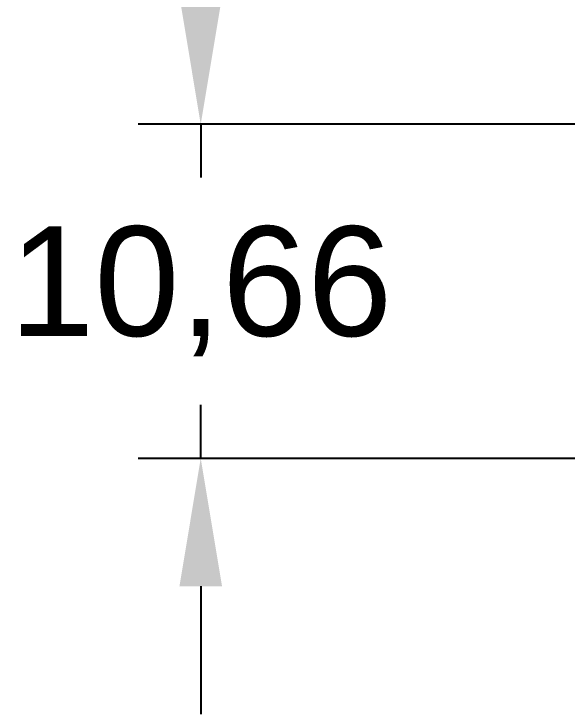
# Model space of a CAD drawing. Header units: millimetres. Extents: x 4 to 96, y 23 to 146.
# Drawn here: x 8.9 to 26.56, y 55.32 to 77.66 of the extents above; entities that cross this region are included whole.
import ezdxf

# ---------------------------------------------------------------- set-up
doc = ezdxf.new("R2010")
doc.units = ezdxf.units.MM
doc.layers.add('标注层', color=150, linetype='Continuous', lineweight=18)
doc.styles.get("Standard").update_dxf_attribs({"font": 'arial.ttf'})
doc.dimstyles.new('ISO-25', dxfattribs={"dimtxt": 2.5, "dimasz": 2.5, "dimexe": 1.25, "dimexo": 0.625, "dimtad": 1, "dimtxsty": 'Standard', "dimcen": 2.5, "dimadec": 0, "dimazin": 0, "dimtfac": 1, "dimtmove": 0, "dimatfit": 3, "dimfxl": 0, "dimarcsym": 0})

# ---------------------------------------------------------------- blocks, each defined once
blk = doc.blocks.new('*D11')
at = {"layer": 'Defpoints', "color": 0, "transparency": 16777216}
for p in [(14.867, 74.139), (38.435, 74.139), (38.435, 63.477)]:
    blk.add_point(p, dxfattribs=at)
at = {"layer": '标注层', "color": 0, "lineweight": -2, "transparency": 16777216}
for p, q in [((14.867, 78.219), (14.867, 82.299)), ((38.435, 74.139), (12.867, 74.139)), ((14.867, 74.139), (14.867, 72.436)), ((14.867, 63.477), (14.867, 65.181)), ((38.435, 63.477), (12.867, 63.477)), ((14.867, 59.397), (14.867, 55.317))]:
    blk.add_line(p, q, dxfattribs=at)
at = {"layer": '标注层', "color": 0, "transparency": 16777216}
for points in [[(14.187, 78.219), (15.547, 78.219), (14.867, 74.139)], [(14.187, 59.397), (15.547, 59.397), (14.867, 63.477)]]:
    blk.add_solid(points, dxfattribs=at)
at = {"layer": '标注层', "color": 0, "transparency": 16777216, "insert": (14.867, 68.808), "char_height": 3.5, "attachment_point": 5}
blk.add_mtext('10,66', dxfattribs=at)

msp = doc.modelspace()

# ---------------------------------------------------------------- dimensions: what is measured, and where the dimension line sits
at = {"layer": '标注层'}
dim = msp.add_linear_dim(base=(14.867, 74.139), p1=(38.435, 63.477), p2=(38.435, 74.139), angle=90, dimstyle='ISO-25', override={"dimtxt": 3.5, "dimasz": 4.08, "dimexe": 2, "dimexo": 0, "dimgap": 1.524, "dimtih": 1, "dimtoh": 1, "dimzin": 0, "dimadec": 2, "dimtzin": 0}, dxfattribs=at)
dim.commit()
dim.dimension.update_dxf_attribs({"geometry": '*D11', "text_midpoint": (14.867, 68.808)})

doc.saveas('drawing.dxf')
